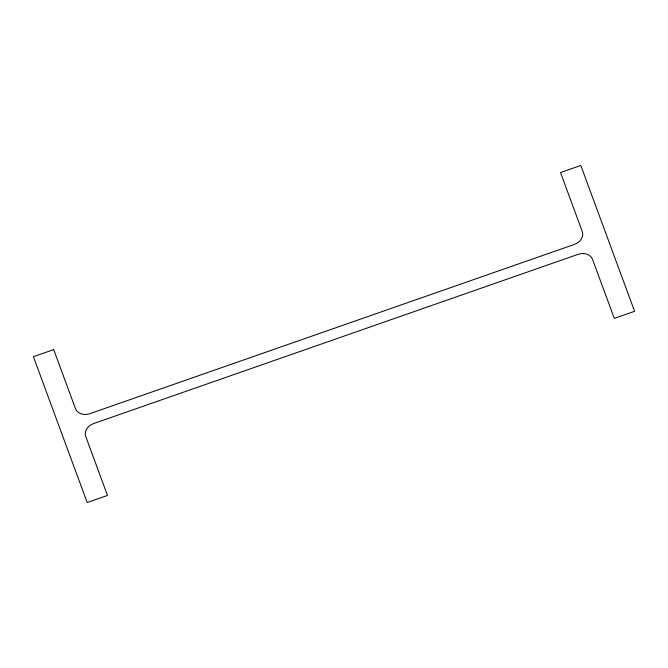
<?xml version="1.0" encoding="UTF-8"?>
<svg xmlns="http://www.w3.org/2000/svg" width="668" height="668" viewBox="0 0 668 668"><rect width="100%" height="100%" fill="white"/><g stroke="black" fill="none" stroke-linecap="round" stroke-linejoin="round"><path stroke-width="1" d="M53.69 349.606L33.4 356.695L87.199 502.528L107.49 495.447L85.738 436.471A11.857 9.569 -17.4 0 1 93.612 423.587L578.054 254.349A11.857 9.569 -17.4 0 1 592.558 259.426L614.309 318.394L634.6 311.305L580.801 165.472L560.51 172.553L582.262 231.529A11.857 9.569 -17.4 0 1 574.388 244.413L89.946 413.651A11.857 9.569 -17.4 0 1 75.442 408.574L53.69 349.606"/></g></svg>
